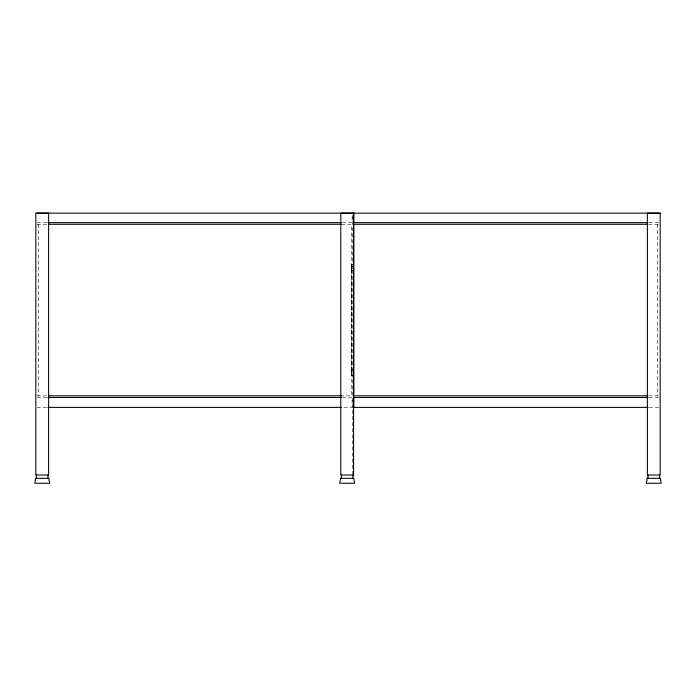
<?xml version="1.0" encoding="UTF-8"?>
<svg xmlns="http://www.w3.org/2000/svg" width="696" height="696" viewBox="0 0 696 696"><rect width="100%" height="100%" fill="white"/><g stroke="black" fill="none" stroke-linecap="round" stroke-linejoin="round"><path stroke-width="0.52" stroke-dasharray="3.48 2.61" d="M351.097 370.507L351.715 369.559L351.097 370.507L351.506 371.394L351.097 370.507L351.715 369.567L351.097 370.507L351.715 371.455L351.506 373.213L351.506 266.699L352.333 266.707L351.506 266.699L351.506 373.221L352.333 373.213M351.097 269.404L351.506 266.707L351.506 270.335L351.506 268.517L351.097 269.404L351.715 270.353L351.097 269.404L351.715 268.465L352.95 268.465M37.071 222.642L46.849 222.642M342.345 222.642L352.124 222.642L352.124 212.741M649.159 222.642L658.929 222.642M37.071 224.286L47.398 224.286M341.527 224.286L351.297 224.286L351.297 395.833L341.527 395.833M648.611 224.286L658.929 224.286M351.506 264.384L352.333 264.376M351.506 267.273L352.333 267.29M351.506 270.074L352.333 270.083M351.506 270.326L352.333 270.326L351.506 270.335L351.506 264.271M352.95 369.567L351.506 369.585L351.506 375.649L352.333 375.64M351.506 369.837L352.333 369.846M351.715 371.455L352.95 371.455M351.506 372.638L352.333 372.63M351.506 375.544L352.333 375.535M37.071 395.833L47.398 395.833M648.611 395.833L658.929 395.833M37.071 397.486L46.849 397.486M342.345 397.486L352.124 397.486L352.124 407.386L342.345 407.386M649.159 397.486L658.929 397.486M37.071 407.386L46.849 407.386M649.159 407.386L658.929 407.386M657.285 224.286L657.285 395.833M352.333 215.325L352.341 473.776M38.715 224.286L38.715 395.833"/><path stroke-width="1.04" d="M47.928 222.642L341.257 222.642M648.072 222.642L353.777 222.642L353.777 212.741M48.485 224.286L341.527 224.286M647.524 224.286L353.777 224.286L353.777 395.833L647.524 395.833M48.485 395.833L341.527 395.833M47.928 397.486L341.257 397.486M648.072 397.486L353.777 397.486L353.777 407.386L648.072 407.386M47.928 407.386L341.257 407.386M659.547 475.011L659.547 478.309M658.929 213.15L37.071 213.15M648.002 475.011L648.002 478.309M352.959 475.011L352.959 478.309M341.405 475.011L341.405 478.309M47.998 475.011L47.998 478.309M36.453 475.011L36.453 478.309M35.627 478.309L34.8 483.259L49.642 483.259L48.824 478.309L35.627 478.309M340.588 478.309L339.761 483.259L354.603 483.259L353.777 478.309L340.588 478.309M647.176 478.309L646.358 483.259L661.2 483.259L660.373 478.309L647.176 478.309M48.616 213.15L35.827 213.15L35.827 475.011L48.616 475.011L48.616 213.15M353.577 213.15L340.788 213.15L340.788 475.011L353.577 475.011L353.577 213.15M660.173 213.15L647.384 213.15L647.384 475.011L660.173 475.011L660.173 213.15"/></g></svg>
